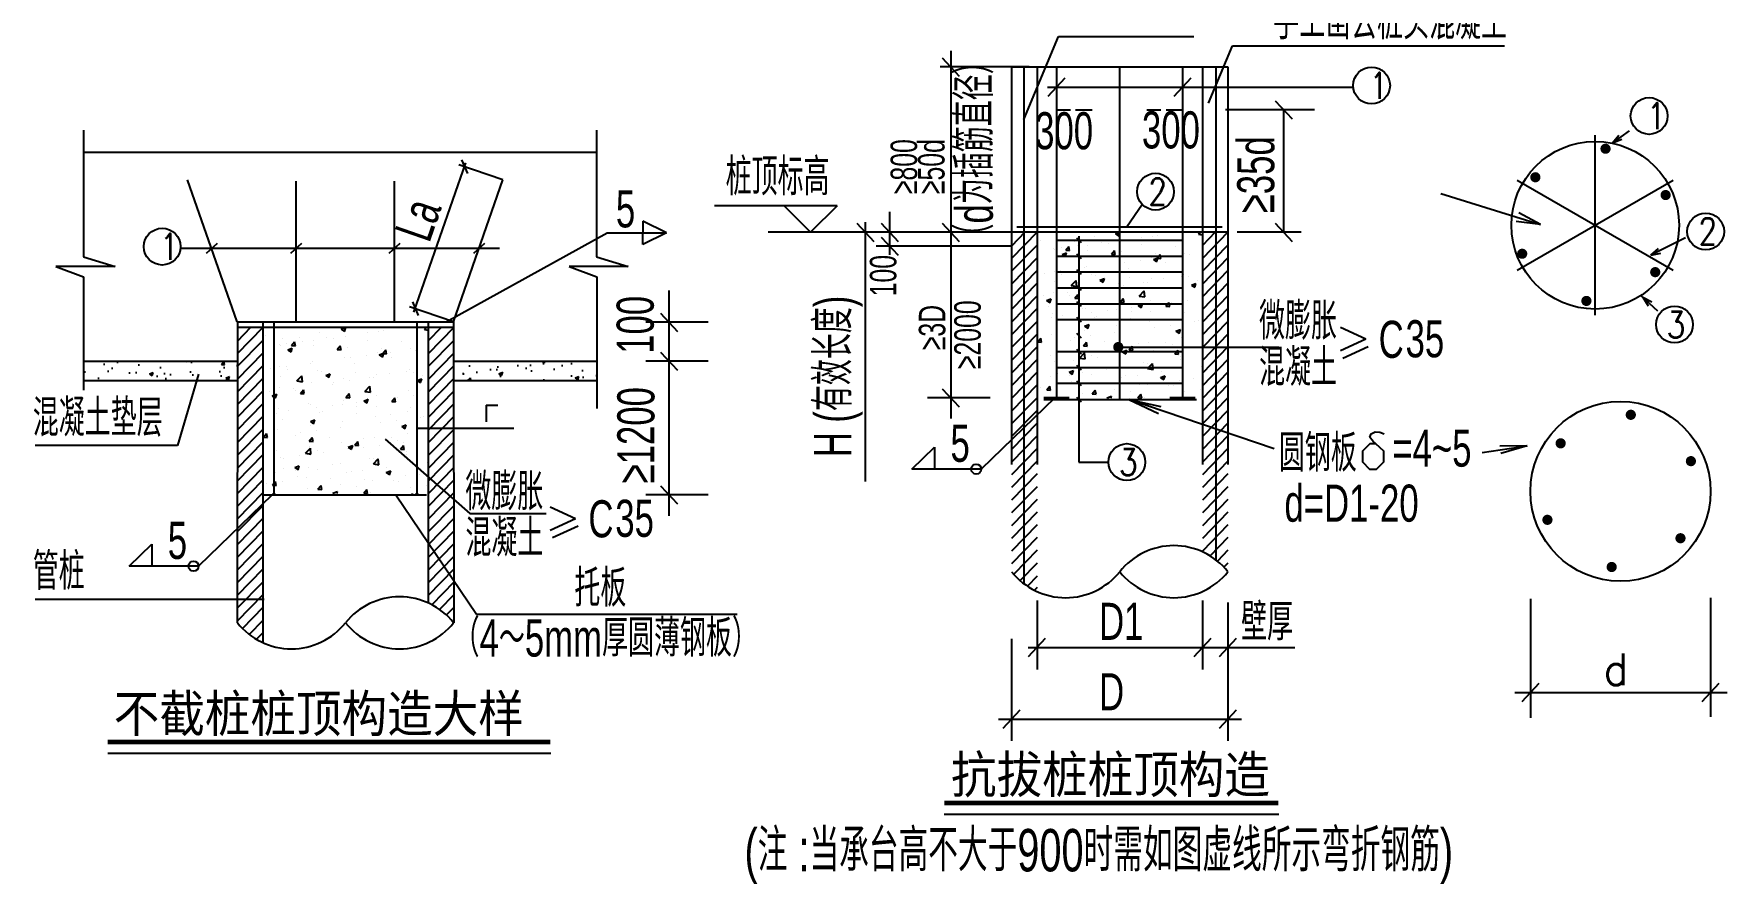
# Model space of a CAD drawing. Extents: x 299218 to 746073, y -331171 to -40619.
# Drawn here: x 344266 to 360233, y -255183 to -247161 of the extents above; entities that cross this region are included whole.
import ezdxf

# ---------------------------------------------------------------- set-up
doc = ezdxf.new("R2010")
doc.units = 0
doc.header["$LTSCALE"] = 1000
doc.header["$MEASUREMENT"] = 0
doc.linetypes.add('CENTER', pattern=[2, 1.25, -0.25, 0.25, -0.25])
doc.linetypes.add('DASH', pattern=[0.35, 0.25, -0.1])
doc.layers.add('1', color=1, linetype='CENTER', lineweight=30)
for name, color, linetype in [('14', 2, 'Continuous'), ('2', 7, 'Continuous'), ('LAYER5', 7, 'Continuous'), ('PDIM', 3, 'Continuous'), ('STEEL', 6, 'Continuous')]:
    doc.layers.add(name, color=color, linetype=linetype)
doc.styles.add('HZ', font='simplex.shx', dxfattribs={"width": 0.8, "bigfont": 'hztxt.shx'})
doc.styles.add('HZDX', font='GS_TXT', dxfattribs={"width": 0.8, "height": 800, "bigfont": 'HZTXT'})
doc.styles.add('宋体', font='')
doc.styles.get('宋体').set_extended_font_data('SimSun')
pattern_1 = [(50, (100438.75, -263575.92), (358.6292, -31.376), [37.4999, -412.49896]), (355, (100438.75, -263575.9), (-69.3755, 376.0951), [29.9999, -329.99917]), (100.4514, (100468.64, -263578.53), (289.25396, 344.7189), [31.87, -350.57017]), (46.1842, (100438.75, -263475.9), (533.6192, -82.7593), [56.2499, -618.7484]), (96.6356, (100483.2, -263482.8), (467.3302, 487.0577), [47.805, -525.8552]), (351.1842, (100438.75, -263475.9), (467.3298, 487.0581), [44.9999, -494.9988]), (21, (100488.75, -263500.92), (298.45277, -201.30894), [37.4999, -412.49896]), (326, (100488.75, -263500.9), (121.65736, 362.5741), [29.9999, -329.99917]), (71.4514, (100513.62, -263517.7), (420.11025, 161.26484), [31.87, -350.57017]), (37.5, (100438.75, -263575.92), (6.07991, 166.446507), [0, -325.99918, 0, -334.99915, 0, -331.24916]), (7.5, (100438.75, -263575.92), (131.53444, 197.20536), [0, -190.99952, 0, -318.4992, 0, -126.24968]), (327.5, (100327.25, -263575.92), (266.910544, -11.27741), [0, -124.99968, 0, -389.99902, 0, -517.4987]), (317.5, (100277.25, -263575.92), (291.59235, 50.05236), [0, -162.4996, 0, -258.99935, 0, -367.49907])]

# ---------------------------------------------------------------- blocks, each defined once
blk = doc.blocks.new('*X82')
at = {"color": 0}
for p, q in [((26572, 9308), (26606, 9321)), ((26597, 9291), (26607, 9321)), ((27225, 9307), (27239, 9321)), ((25979, 9257), (25979, 9257)), ((26084, 9190), (26084, 9190)), ((26095, 9184), (26095, 9184)), ((26113, 9235), (26113, 9235)), ((26145, 9198), (26145, 9198)), ((26181, 9180), (26205, 9209)), ((26211, 9178), (26205, 9209)), ((26246, 9246), (26246, 9246)), ((26270, 9215), (26270, 9215)), ((26352, 9219), (26352, 9219)), ((26404, 9285), (26404, 9285)), ((26459, 9240), (26459, 9240)), ((26513, 9234), (26513, 9234)), ((26572, 9308), (26597, 9291)), ((26604, 9251), (26604, 9251)), ((26775, 9281), (26775, 9281)), ((26780, 9223), (26780, 9223)), ((26864, 9289), (26864, 9289)), ((26900, 9298), (26900, 9298)), ((27047, 9212), (27047, 9212)), ((27225, 9307), (27255, 9302)), ((26152, 9147), (26187, 9160)), ((26152, 9147), (26177, 9130)), ((26177, 9130), (26187, 9160)), ((26181, 9180), (26211, 9178)), ((26345, 9053), (26345, 9053)), ((26351, 9179), (26351, 9179)), ((26540, 9149), (26564, 9178)), ((26540, 9149), (26570, 9146)), ((26570, 9146), (26564, 9178)), ((26598, 9085), (26598, 9085)), ((26618, 9167), (26618, 9167)), ((26644, 9084), (26644, 9084)), ((26769, 9101), (26769, 9101)), ((26858, 9122), (26858, 9122)), ((26871, 9107), (26906, 9120)), ((26871, 9107), (26895, 9090)), ((26885, 9156), (26885, 9156)), ((26895, 9090), (26906, 9120)), ((26898, 9118), (26922, 9146)), ((26898, 9118), (26928, 9115)), ((26928, 9115), (26922, 9146)), ((26958, 9126), (26958, 9126)), ((26967, 9087), (26967, 9087)), ((27114, 9157), (27114, 9157)), ((27152, 9145), (27152, 9145)), ((26013, 9001), (26013, 9001)), ((26089, 9017), (26089, 9017)), ((26092, 8937), (26092, 8937)), ((26138, 9018), (26138, 9018)), ((26146, 8992), (26146, 8992)), ((26224, 8902), (26263, 8943)), ((26268, 8895), (26263, 8943)), ((26328, 9043), (26328, 9043)), ((26384, 8987), (26384, 8987)), ((26413, 8980), (26413, 8980)), ((26450, 8946), (26485, 8959)), ((26450, 8946), (26475, 8929)), ((26475, 8929), (26485, 8959)), ((26592, 8918), (26592, 8918)), ((26675, 9037), (26675, 9037)), ((26680, 8969), (26680, 8969)), ((26795, 8927), (26795, 8927)), ((26827, 8928), (26827, 8928)), ((26852, 8956), (26852, 8956)), ((26947, 8958), (26947, 8958)), ((27087, 8977), (27087, 8977)), ((27108, 8991), (27108, 8991)), ((27142, 8970), (27142, 8970)), ((27169, 8906), (27204, 8919)), ((27194, 8889), (27204, 8919)), ((27214, 8946), (27214, 8946)), ((26007, 8821), (26007, 8821)), ((26030, 8784), (26065, 8798)), ((26030, 8784), (26055, 8768)), ((26055, 8768), (26065, 8798)), ((26083, 8851), (26083, 8851)), ((26196, 8845), (26196, 8845)), ((26212, 8827), (26212, 8827)), ((26224, 8902), (26268, 8895)), ((26251, 8804), (26275, 8833)), ((26251, 8804), (26280, 8802)), ((26280, 8802), (26275, 8833)), ((26339, 8886), (26339, 8886)), ((26504, 8877), (26504, 8877)), ((26512, 8887), (26512, 8887)), ((26609, 8773), (26633, 8802)), ((26639, 8770), (26633, 8802)), ((26637, 8904), (26637, 8904)), ((26757, 8820), (26796, 8860)), ((26757, 8820), (26802, 8813)), ((26802, 8813), (26796, 8860)), ((26846, 8789), (26846, 8789)), ((27102, 8824), (27102, 8824)), ((27136, 8789), (27136, 8789)), ((27169, 8906), (27194, 8889)), ((26049, 8736), (26049, 8736)), ((26077, 8685), (26077, 8685)), ((26154, 8669), (26154, 8669)), ((26316, 8725), (26316, 8725)), ((26333, 8720), (26333, 8720)), ((26381, 8690), (26381, 8690)), ((26403, 8652), (26403, 8652)), ((26421, 8658), (26421, 8658)), ((26506, 8706), (26506, 8706)), ((26583, 8714), (26583, 8714)), ((26586, 8752), (26586, 8752)), ((26609, 8773), (26639, 8770)), ((26695, 8731), (26695, 8731)), ((26695, 8702), (26695, 8702)), ((26749, 8744), (26784, 8758)), ((26749, 8744), (26774, 8728)), ((26774, 8728), (26784, 8758)), ((26850, 8702), (26850, 8702)), ((26968, 8741), (26992, 8770)), ((26968, 8741), (26998, 8739)), ((26986, 8752), (26986, 8752)), ((26998, 8739), (26992, 8770)), ((27011, 8773), (27011, 8773)), ((27096, 8658), (27096, 8658)), ((27117, 8691), (27117, 8691)), ((26065, 8648), (26065, 8648)), ((26070, 8518), (26070, 8518)), ((26111, 8602), (26111, 8602)), ((26327, 8553), (26327, 8553)), ((26329, 8583), (26364, 8597)), ((26329, 8583), (26354, 8566)), ((26354, 8566), (26364, 8597)), ((26564, 8534), (26564, 8534)), ((26580, 8585), (26580, 8585)), ((26688, 8646), (26688, 8646)), ((26839, 8623), (26839, 8623)), ((26879, 8576), (26879, 8576)), ((26955, 8635), (26955, 8635)), ((27004, 8592), (27004, 8592)), ((27047, 8543), (27082, 8557)), ((27047, 8543), (27072, 8526)), ((27072, 8526), (27082, 8556)), ((27194, 8617), (27194, 8617)), ((27222, 8624), (27222, 8624)), ((25961, 8459), (25985, 8488)), ((25961, 8459), (25991, 8457)), ((25991, 8457), (25985, 8488)), ((26216, 8471), (26216, 8471)), ((26249, 8493), (26249, 8493)), ((26320, 8428), (26344, 8457)), ((26320, 8428), (26350, 8425)), ((26321, 8387), (26321, 8387)), ((26350, 8425), (26344, 8457)), ((26374, 8509), (26374, 8509)), ((26483, 8459), (26483, 8459)), ((26574, 8419), (26574, 8419)), ((26627, 8382), (26662, 8395)), ((26652, 8365), (26662, 8395)), ((26674, 8404), (26674, 8404)), ((26679, 8397), (26703, 8425)), ((26679, 8397), (26708, 8394)), ((26708, 8394), (26703, 8425)), ((26750, 8448), (26750, 8448)), ((26833, 8456), (26833, 8456)), ((26873, 8395), (26873, 8395)), ((26966, 8454), (26966, 8454)), ((27017, 8437), (27017, 8437)), ((27037, 8365), (27061, 8394)), ((27067, 8363), (27061, 8394)), ((27062, 8420), (27062, 8420)), ((27090, 8492), (27090, 8492)), ((26064, 8352), (26064, 8352)), ((26091, 8304), (26091, 8304)), ((26117, 8295), (26117, 8295)), ((26243, 8312), (26243, 8312)), ((26290, 8333), (26329, 8373)), ((26290, 8333), (26334, 8326)), ((26334, 8326), (26329, 8373)), ((26382, 8354), (26382, 8354)), ((26432, 8337), (26432, 8337)), ((26568, 8252), (26568, 8252)), ((26627, 8382), (26652, 8365)), ((26748, 8378), (26748, 8378)), ((26794, 8294), (26794, 8294)), ((26824, 8250), (26862, 8290)), ((26824, 8250), (26868, 8243)), ((26827, 8290), (26827, 8290)), ((26868, 8243), (26862, 8290)), ((27037, 8365), (27067, 8363)), ((27084, 8325), (27084, 8325)), ((27085, 8344), (27085, 8344)), ((27247, 8264), (27247, 8264)), ((25958, 8159), (25958, 8159)), ((26058, 8185), (26058, 8185)), ((26119, 8215), (26119, 8215)), ((26207, 8221), (26242, 8234)), ((26207, 8221), (26232, 8204)), ((26211, 8194), (26211, 8194)), ((26225, 8148), (26225, 8148)), ((26232, 8204), (26242, 8234)), ((26300, 8140), (26300, 8140)), ((26315, 8220), (26315, 8220)), ((26386, 8204), (26386, 8204)), ((26491, 8137), (26491, 8137)), ((26502, 8244), (26502, 8244)), ((26616, 8181), (26616, 8181)), ((26653, 8193), (26653, 8193)), ((26741, 8198), (26741, 8198)), ((26758, 8125), (26758, 8125)), ((26821, 8123), (26821, 8123)), ((26920, 8181), (26920, 8181)), ((26926, 8181), (26961, 8194)), ((26926, 8181), (26951, 8164)), ((26931, 8223), (26931, 8223)), ((26951, 8164), (26961, 8194)), ((26985, 8119), (26985, 8119)), ((27078, 8159), (27078, 8159)), ((27187, 8170), (27187, 8170)), ((25986, 8098), (25986, 8098)), ((26031, 8083), (26055, 8112)), ((26031, 8083), (26061, 8081)), ((26061, 8081), (26055, 8112)), ((26111, 8115), (26111, 8115)), ((26309, 8054), (26309, 8054)), ((26389, 8052), (26413, 8081)), ((26389, 8052), (26419, 8049)), ((26419, 8049), (26413, 8081)), ((26506, 8019), (26541, 8033)), ((26506, 8019), (26507, 8018)), ((26536, 8018), (26541, 8033)), ((26562, 8086), (26562, 8086)), ((26693, 8069), (26693, 8069)), ((26748, 8021), (26772, 8049)), ((26748, 8021), (26778, 8018)), ((26778, 8018), (26772, 8049)), ((26799, 8025), (26799, 8025)), ((27025, 8114), (27025, 8114)), ((27115, 8067), (27115, 8067)), ((27128, 8015), (27131, 8018)), ((27131, 8015), (27131, 8018)), ((27240, 8083), (27240, 8083))]:
    blk.add_line(p, q, dxfattribs=at)

msp = doc.modelspace()

# ---------------------------------------------------------------- hatches: boundary and pattern name
at = {"layer": 'PDIM'}
h = msp.add_hatch(dxfattribs=at)
h.set_pattern_fill('AR-CONC', color=256, scale=49.999874, angle=360, style=0)
h.set_pattern_definition(pattern_1)
h.paths.add_polyline_path([(346184.2, -250432.8), (346184.3, -250247.9), (344733.9, -250247.9), (344733.9, -250432.8)])
h = msp.add_hatch(dxfattribs=at)
h.set_pattern_fill('AR-CONC', color=256, scale=49.999874, angle=360, style=0)
h.set_pattern_definition(pattern_1)
h.paths.add_polyline_path([(349573.8, -250432.8), (349573.8, -250247.9), (348224, -250247.9), (348224.1, -250432.8)])

# ---------------------------------------------------------------- linework, layer by layer
for p, q in [((352911.2, -247320.7), (352911.2, -250791.1)), ((353652.2, -247473.5), (352812.7, -247473.5)), ((353825.2, -247662.9), (356708.1, -247662.9)), ((356341.2, -247877.1), (355501.6, -247877.1)), ((356048.9, -247877.1), (356048.9, -249033.5)), ((347850.1, -249788.4), (348339.5, -248376.6)), ((348688.2, -248539.7), (348273.1, -248395.8)), ((348298.8, -248349.3), (348354, -248479.2)), ((357533.7, -248668.8), (358472.5, -248959.5)), ((351839.8, -248783.5), (350684.9, -248783.5)), ((351339.8, -248783.5), (351589.8, -249033.5)), ((351839.8, -248783.5), (351589.8, -249033.5)), ((352334.9, -248838.8), (352334.9, -249245.6)), ((354720.8, -248769.3), (354568.4, -248987.3)), ((358472.5, -248959.5), (358267.3, -248850.4)), ((352105.5, -248937.1), (352105.5, -251383.3)), ((356215.3, -249033.5), (355613.6, -249033.5)), ((358472.5, -248959.5), (358241.9, -248930.8)), ((345994.1, -249139.2), (345889.8, -249234.1)), ((346790.5, -249139.2), (346686.1, -249234.1)), ((347717.7, -249139.2), (347613.3, -249234.1)), ((348516.2, -249139.2), (348411.8, -249234.1)), ((353485.2, -249163.5), (352209.6, -249163.5)), ((347834.6, -249688.7), (347889.7, -249818.5)), ((350254.7, -249583.4), (350254.7, -251707.2)), ((348224, -249879), (347808.9, -249735.1)), ((350625.6, -249882), (350036.2, -249882)), ((354515.4, -250116.3), (356004.9, -250116.3)), ((350625.6, -250247.9), (350036.2, -250247.9)), ((353282.1, -250593.5), (352692.7, -250593.5)), ((355962.4, -251075.5), (354590.2, -250611.1)), ((354590.2, -250611.1), (354893.3, -250675.7)), ((354590.2, -250611.1), (354870.3, -250743.8)), ((357922.8, -251110.3), (358348.3, -251048.1)), ((358348.3, -251048.1), (358088.9, -251050.2)), ((358348.3, -251048.1), (358099.4, -251121.4)), ((350625.6, -251509.6), (350036.2, -251509.6)), ((353725.2, -252507.4), (353725.2, -253157)), ((355285.2, -252507.4), (355285.2, -253157)), ((355525.2, -252526.6), (355525.2, -253829.7)), ((358378.5, -252490.6), (358378.5, -253612.8)), ((360075.9, -252481.8), (360075.9, -253604)), ((353485.2, -252869.7), (353485.2, -253829.7)), ((353642.6, -252949.9), (356157.7, -252949.9)), ((358229.7, -253373.9), (360232.6, -253373.9)), ((353361.1, -253625.9), (355653.5, -253625.9)), ((344962.6, -253947.5), (349139.5, -253947.5)), ((352850.5, -254522.6), (356004.2, -254522.6))]:
    msp.add_line(p, q)
at = {"color": 2}
for p, q in [((352831.5, -247388.6), (352992.4, -247560.1)), ((353828.6, -247747.8), (353989.4, -247576.4)), ((355017.5, -247747.8), (355178.4, -247576.4)), ((355969.3, -247792.1), (356130.1, -247963.6)), ((352025.8, -248948.6), (352186.7, -249120.1)), ((352255.3, -248948.6), (352416.1, -249120.1)), ((352255.3, -249078.6), (352416.1, -249250.1)), ((352831.5, -248948.6), (352992.4, -249120.1)), ((355969.3, -248948.6), (356130.1, -249120.1)), ((350175, -249797.1), (350335.9, -249968.5)), ((350175, -250163), (350335.9, -250334.5)), ((352831.5, -250508.6), (352992.4, -250680.1)), ((350175, -251424.7), (350335.9, -251596.2)), ((353645.5, -253034.9), (353806.4, -252863.4)), ((355205.5, -253034.9), (355366.4, -252863.4)), ((355445.5, -253034.9), (355606.4, -252863.4)), ((358298.8, -253458.8), (358459.7, -253287.3)), ((359996.2, -253458.8), (360157.1, -253287.3)), ((353405.5, -253710.9), (353566.4, -253539.4)), ((355445.5, -253710.9), (355606.4, -253539.4))]:
    msp.add_line(p, q, dxfattribs=at)
at = {"const_width": 48}
msp.add_lwpolyline([(354467.4, -250116.3, -1), (354515.4, -250116.3, -1)], format="xyb", close=True, dxfattribs=at)
at = {"const_width": 44.6}
for points in [[(344962.5, -253842.2), (349136.8, -253842.2)], [(352850.4, -254417.2), (356001.5, -254417.2)]]:
    msp.add_lwpolyline(points, dxfattribs=at)
at = {"layer": '1'}
for p, q in [((353788.3, -250593.5), (354028.3, -250593.5)), ((355217.2, -250593.5), (354977.2, -250593.5))]:
    msp.add_line(p, q, dxfattribs=at)
at = {"layer": '2', "linetype": 'DASH', "ltscale": 15}
for p, q in [((353485.2, -247473.5), (353485.2, -252235.1)), ((353485.2, -247473.5), (355525.2, -247473.5)), ((353725.2, -247473.5), (353725.2, -252422.1)), ((355285.2, -247473.5), (355285.2, -252048.1)), ((355525.2, -247473.5), (355525.2, -252235.1)), ((346184.3, -249879), (346184.2, -252717.6)), ((346424, -249879), (346424.2, -252904.6)), ((347984.2, -249879), (347984.2, -252530.6)), ((348224, -249879), (348224.2, -252717.6))]:
    msp.add_line(p, q, dxfattribs=at)
at = {"layer": 'LAYER5'}
for p, q in [((356585.6, -249928.7), (356825, -250038.7)), ((356585.6, -250148.8), (356825, -250038.7)), ((356609.5, -250220.5), (356848.9, -250110.5)), ((349133.8, -251622.2), (349373.1, -251732.2)), ((349133.8, -251842.3), (349373.1, -251732.2)), ((349157.7, -251914), (349397.1, -251804))]:
    msp.add_line(p, q, dxfattribs=at)
msp.add_lwpolyline([(356916.4, -251025.3), (356991.7, -251094), (356991.7, -251200.6), (356923, -251271.7), (356863.7, -251271.7), (356797.3, -251200.6), (356797.3, -251094), (356866.1, -251025.3), (356916.4, -251025.3), (356897.4, -251010), (356880.9, -250991), (356863.7, -250965), (356875.2, -250933.9), (356912.6, -250916.6), (356956.3, -250919.9), (357000, -250934.7)], dxfattribs=at)
at = {"layer": 'PDIM'}
for p, q in [((355525.2, -249033.5), (351190.2, -249033.5)), ((353725.2, -249033.5), (353485.2, -249281.4)), ((353610.5, -249033.5), (353485.2, -249163)), ((355525.2, -249033.5), (355285.2, -249281.4)), ((355406.2, -249033.5), (355285.2, -249158.5)), ((353725.2, -249153.5), (353485.2, -249401.4)), ((355525.2, -249153.5), (355285.2, -249401.4)), ((353725.2, -249273.5), (353485.2, -249521.4)), ((353725.2, -249393.5), (353485.2, -249641.4)), ((355525.2, -249273.5), (355285.2, -249521.4)), ((355525.2, -249393.5), (355285.2, -249641.4)), ((353725.2, -249513.5), (353485.2, -249761.4)), ((355525.2, -249513.5), (355285.2, -249761.4)), ((353725.2, -249633.5), (353485.2, -249881.4)), ((355525.2, -249633.5), (355285.2, -249881.4)), ((353725.2, -249753.5), (353485.2, -250001.4)), ((353725.2, -249873.5), (353485.2, -250121.4)), ((355525.2, -249753.5), (355285.2, -250001.4)), ((355525.2, -249873.5), (355285.2, -250121.4)), ((348224.2, -249932.7), (346184.2, -249932.7)), ((346309.5, -249932.7), (346184.2, -250062.1)), ((346424.2, -249932.7), (346184.2, -250180.6)), ((348105.2, -249932.7), (347984.2, -250057.7)), ((348224.2, -249932.7), (347984.2, -250180.6)), ((353725.2, -249993.5), (353485.2, -250241.4)), ((355525.2, -249993.5), (355285.2, -250241.4)), ((346424.2, -250052.7), (346184.2, -250300.6)), ((346424.2, -250172.7), (346184.2, -250420.6)), ((348224.2, -250052.7), (347984.2, -250300.6)), ((348224.2, -250172.7), (347984.2, -250420.6)), ((353725.2, -250113.5), (353485.2, -250361.4)), ((355525.2, -250113.5), (355285.2, -250361.4)), ((346424.2, -250292.7), (346184.2, -250540.6)), ((348224.2, -250292.7), (347984.2, -250540.6)), ((353725.2, -250233.5), (353485.2, -250481.4)), ((353725.2, -250353.5), (353485.2, -250601.4)), ((355525.2, -250233.5), (355285.2, -250481.4)), ((355525.2, -250353.5), (355285.2, -250601.4)), ((346424.2, -250412.7), (346184.2, -250660.6)), ((348224.2, -250412.7), (347984.2, -250660.6)), ((353725.2, -250473.5), (353485.2, -250721.4)), ((355525.2, -250473.5), (355285.2, -250721.4)), ((346424.2, -250532.7), (346184.2, -250780.6)), ((346424.2, -250652.7), (346184.2, -250900.6)), ((348224.2, -250532.7), (347984.2, -250780.6)), ((348224.2, -250652.7), (347984.2, -250900.6)), ((353725.2, -250593.5), (353485.2, -250841.4)), ((355525.2, -250593.5), (355285.2, -250841.4)), ((346424.2, -250772.7), (346184.2, -251020.6)), ((348224.2, -250772.7), (347984.2, -251020.6)), ((353725.2, -250713.5), (353485.2, -250961.4)), ((353725.2, -250833.5), (353485.2, -251081.4)), ((355525.2, -250713.5), (355285.2, -250961.4)), ((355525.2, -250833.5), (355285.2, -251081.4)), ((346424.2, -250892.7), (346184.2, -251140.6)), ((348224.2, -250892.7), (347984.2, -251140.6)), ((353725.2, -250953.5), (353485.2, -251201.4)), ((355525.2, -250953.5), (355285.2, -251201.4)), ((346424.2, -251012.7), (346184.2, -251260.6)), ((346424.2, -251132.7), (346184.2, -251380.6)), ((348224.2, -251012.7), (347984.2, -251260.6)), ((348224.2, -251132.7), (347984.2, -251380.6)), ((353725.2, -251073.5), (353485.2, -251321.4)), ((355525.2, -251073.5), (355285.2, -251321.4)), ((346424.2, -251252.7), (346184.2, -251500.6)), ((348224.2, -251252.7), (347984.2, -251500.6)), ((353725.2, -251193.5), (353485.2, -251441.4)), ((353725.2, -251313.5), (353485.2, -251561.4)), ((355525.2, -251193.5), (355285.2, -251441.4)), ((355525.2, -251313.5), (355285.2, -251561.4)), ((346424.2, -251372.7), (346184.2, -251620.6)), ((348224.2, -251372.7), (347984.2, -251620.6)), ((353725.2, -251433.5), (353485.2, -251681.4)), ((355525.2, -251433.5), (355285.2, -251681.4)), ((346424.2, -251492.7), (346184.2, -251740.6)), ((346424.2, -251612.7), (346184.2, -251860.6)), ((348224.2, -251492.7), (347984.2, -251740.6)), ((348224.2, -251612.7), (347984.2, -251860.6)), ((353725.2, -251553.5), (353485.2, -251801.4)), ((355525.2, -251553.5), (355285.2, -251801.4)), ((346424.2, -251732.7), (346184.2, -251980.6)), ((348224.2, -251732.7), (347984.2, -251980.6)), ((353725.2, -251673.5), (353485.2, -251921.4)), ((353725.2, -251793.5), (353485.2, -252041.4)), ((355525.2, -251673.5), (355285.2, -251921.4)), ((355525.2, -251793.5), (355285.2, -252041.4)), ((346424.2, -251852.7), (346184.2, -252100.6)), ((348224.2, -251852.7), (347984.2, -252100.6)), ((353725.2, -251913.5), (353485.2, -252161.4)), ((355525.2, -251913.5), (355357.5, -252086.6)), ((346424.2, -251972.7), (346184.2, -252220.5)), ((346424.2, -252092.7), (346184.2, -252340.5)), ((348224.2, -251972.7), (347984.2, -252220.5)), ((348224.2, -252092.7), (347984.2, -252340.5)), ((353725.2, -252033.5), (353506, -252259.9)), ((355525.2, -252033.5), (355426.4, -252135.5)), ((346424.2, -252212.7), (346184.2, -252460.5)), ((348224.2, -252212.7), (347984.2, -252460.5)), ((353725.2, -252153.5), (353565.1, -252318.8)), ((353725.2, -252277.4), (353634, -252371.5)), ((355525.2, -252153.5), (355487.7, -252192.2)), ((346424.2, -252332.7), (346184.2, -252580.5)), ((348224.2, -252332.7), (348017, -252546.6)), ((353725.2, -252385.6), (353701, -252410.5)), ((346424.2, -252452.7), (346184.2, -252700.5)), ((346424.2, -252572.7), (346232, -252771.2)), ((348224.2, -252452.7), (348090, -252591.2)), ((348224.2, -252572.7), (348155.3, -252643.8)), ((346424.2, -252696.2), (346296.6, -252828)), ((346424.2, -252810.6), (346363.6, -252873.2))]:
    msp.add_line(p, q, dxfattribs=at)
at = {"layer": 'STEEL', "color": 7}
for p, q in [((353599.4, -247970.1), (353928.9, -247186.5)), ((353928.9, -247186.5), (355205.1, -247186.5)), ((355340.7, -247816.6), (355568.1, -247273.6)), ((355568.1, -247273.6), (358133.2, -247273.6)), ((344732.1, -248070.1), (344732.1, -249265.4)), ((349572.1, -248070.1), (349572.1, -249265.4)), ((359307.4, -248075.3), (359151.7, -248190.5)), ((359151.7, -248190.5), (359210.8, -248115.5)), ((344732.1, -248277), (349572.1, -248277)), ((359151.7, -248190.5), (359240.7, -248155.9)), ((348151.9, -249879), (349670.9, -249038.2)), ((349670.9, -249038.2), (350232.3, -249038.2)), ((350232.3, -249038.2), (350008.3, -248929.5)), ((350008.3, -248929.5), (350008.3, -249038.2)), ((350008.3, -249147), (350008.3, -249038.2)), ((350232.3, -249038.2), (350008.3, -249147)), ((354119.2, -249070), (354119.2, -251201.6)), ((359841.3, -249086), (359514, -249249.6)), ((348657.6, -249186.7), (345649.7, -249186.7)), ((359514, -249249.6), (359584.9, -249185.7)), ((359514, -249249.6), (359607.6, -249230.6)), ((344474, -249356.5), (344733.9, -249452.9)), ((345030.9, -249356.5), (344474, -249356.5)), ((344732.1, -249265.4), (345030.9, -249356.5)), ((349870.8, -249356.5), (349313.9, -249356.5)), ((349313.9, -249356.5), (349573.8, -249452.9)), ((349572.1, -249265.4), (349870.8, -249356.5)), ((344733.9, -249452.9), (344733.9, -250523.4)), ((349573.8, -249452.9), (349573.8, -250697)), ((359577.8, -249778), (359420.1, -249629.7)), ((359436.7, -249645.4), (359486.6, -249726.8)), ((359436.7, -249645.4), (359521.1, -249690.1)), ((348224, -249882), (346184.3, -249882)), ((344733.9, -250247.9), (346184.2, -250247.9)), ((348224.2, -250247.9), (349573.8, -250247.9)), ((344733.9, -250432.8), (346184.2, -250432.8)), ((345817.6, -250372.7), (345618.9, -251046.1)), ((348224.2, -250432.8), (349573.8, -250432.8)), ((353894, -250593.5), (353199.6, -251267.3)), ((347579.1, -250984.9), (348376.3, -251687.8)), ((347876.1, -250880.7), (348790.1, -250880.7)), ((345618.9, -251046.1), (344277.4, -251046.1)), ((352545.6, -251267.3), (352757.5, -251060.8)), ((352757.5, -251060.8), (352757.5, -251267.3)), ((353199.6, -251267.3), (352545.6, -251267.3)), ((354119.2, -251201.6), (354398.7, -251201.6)), ((346513.4, -251509.6), (345819, -252183.4)), ((347678.8, -251509.6), (348439, -252635.4)), ((348376.3, -251687.8), (349095.3, -251687.8)), ((345165, -252183.4), (345376.9, -251976.9)), ((345376.9, -251976.9), (345376.9, -252183.4)), ((345819, -252183.4), (345165, -252183.4)), ((346438, -252498.6), (344277.4, -252498.6)), ((348439, -252635.4), (350898.7, -252635.4))]:
    msp.add_line(p, q, dxfattribs=at)
at = {"layer": 'STEEL'}
for p, q in [((353599.4, -247473.5), (353599.4, -252346.9)), ((353908.3, -247473.5), (353908.3, -250593.5)), ((354502.9, -247473.5), (354502.9, -250610.5)), ((355097.2, -247473.5), (355097.2, -250593.5)), ((355410.9, -247473.5), (355410.9, -252123.3)), ((353908.3, -247877.1), (354040.7, -247877.1)), ((354089.4, -247877.1), (354245.1, -247877.1)), ((354760.3, -247877.1), (354892.8, -247877.1)), ((354941.5, -247877.1), (355097.2, -247877.1)), ((358988.7, -249816), (358988.7, -248118.4)), ((346184.2, -249879), (345715.6, -248539.7)), ((346738.3, -249878.5), (346738.3, -248550.7)), ((347665.5, -249882), (347665.5, -248550.7)), ((348224, -249879), (348688.2, -248539.7)), ((358253.6, -249391.6), (359723.8, -248542.8)), ((358253.6, -248542.8), (359723.8, -249391.6)), ((353536.2, -248982.8), (355469.6, -248982.8)), ((354097.2, -249085.5), (354141.3, -249129.5)), ((353908.3, -249107.5), (355097.2, -249107.5)), ((354097.2, -249235.5), (354141.3, -249279.5)), ((353908.3, -249257.5), (355097.2, -249257.5)), ((354097.2, -249385.5), (354141.3, -249429.5)), ((353908.3, -249407.5), (355097.2, -249407.5)), ((353908.3, -249557.5), (355097.2, -249557.5)), ((354097.2, -249535.5), (354141.3, -249579.5)), ((353908.3, -249707.5), (355097.2, -249707.5)), ((354097.2, -249685.5), (354141.3, -249729.5)), ((346184.3, -249879), (346424, -249879)), ((346527.7, -249878.5), (346527.7, -251509.6)), ((346527.7, -249878.5), (346738.3, -249878.5)), ((347665.5, -249878.5), (347876.1, -249878.5)), ((347876.1, -249882), (347665.5, -249882)), ((347876.1, -249878.5), (347876.1, -251509.6)), ((347984.2, -249879), (348224, -249879)), ((353908.3, -249857.5), (355097.2, -249857.5)), ((354097.2, -249835.5), (354141.3, -249879.5)), ((354097.2, -249985.5), (354141.3, -250029.5)), ((353908.3, -250157.5), (355097.2, -250157.5)), ((354097.2, -250135.5), (354141.3, -250179.5)), ((353908.3, -250307.5), (355097.2, -250307.5)), ((354097.2, -250285.5), (354141.3, -250329.5)), ((353908.3, -250457.5), (355097.2, -250457.5)), ((354097.2, -250435.5), (354141.3, -250479.5)), ((348530.2, -250663.9), (348640.4, -250663.9)), ((348530.2, -250663.9), (348530.2, -250822.8)), ((353788.1, -250610.5), (355229.4, -250610.5)), ((354097.2, -250588.5), (354141.3, -250632.5)), ((346434.6, -251509.6), (347968.3, -251509.6)), ((346527.7, -251492.9), (346513.4, -251509.6)), ((346527.7, -251492.9), (346537.5, -251509.6)), ((347876.1, -251492.9), (347861.9, -251509.6)), ((347876.1, -251492.9), (347886, -251509.6))]:
    msp.add_line(p, q, dxfattribs=at)
at = {"layer": 'STEEL', "const_width": 48}
for points in [[(359062, -248245.1, 1), (359110, -248245.1, 1)], [(358400.3, -248514, 1), (358448.3, -248514, 1)], [(359676.8, -248682.1, -1), (359628.8, -248682.1, -1)], [(358275.9, -249235.7, -1), (358323.9, -249235.7, -1)], [(359578.5, -249409.3, 1), (359530.5, -249409.3, 1)], [(358881.8, -249680.9, -1), (358929.8, -249680.9, -1)], [(359300.4, -250755.3, 1), (359348.4, -250755.3, 1)], [(358638.6, -251024.2, 1), (358686.6, -251024.2, 1)], [(359915.1, -251192.3, -1), (359867.1, -251192.3, -1)], [(358514.2, -251745.9, -1), (358562.2, -251745.9, -1)], [(359816.8, -251919.5, 1), (359768.8, -251919.5, 1)], [(359120.1, -252191.1, -1), (359168.1, -252191.1, -1)]]:
    msp.add_lwpolyline(points, format="xyb", close=True, dxfattribs=at)
at = {"layer": 'STEEL', "color": 7}
for centre, radius in [((356880.2, -247648.6), 173.6), ((359496.5, -247935.8), 173.6), ((354842.6, -248650.3), 173.6), ((360030.4, -249026.1), 173.6), ((345476.2, -249168.6), 173.6), ((359736.9, -249903.7), 173.6), ((354572.2, -251200.9), 173.6), ((353152.1, -251267.3), 47.5), ((345771.5, -252183.4), 47.5)]:
    msp.add_circle(centre, radius, dxfattribs=at)
at = {"layer": 'STEEL'}
for centre, radius in [((358988.7, -248967.2), 790.6), ((359227, -251477.4), 848.8)]:
    msp.add_circle(centre, radius, dxfattribs=at)
at = {"layer": 'STEEL', "color": 7}
for centre, start, end in [((355015.2, -252642), 38.58608, 141.41393), ((353995.2, -251828.2), 218.58608, 321.41393), ((355015.2, -251828.2), 218.58608, 321.41393), ((347714.2, -253124.5), 38.58608, 141.41393), ((346694.2, -252310.7), 218.58608, 321.41393), ((347714.2, -252310.7), 218.58608, 321.41393)]:
    msp.add_arc(centre, 652.4, start, end, dxfattribs=at)

# ---------------------------------------------------------------- block references
at = {"layer": 'PDIM', "xscale": 1.19999701809138, "yscale": 1.19999701809138, "zscale": 1.19999701809138}
for p in [(322579, -260218.9), (315278.1, -261118.1)]:
    msp.add_blockref('*X82', p, dxfattribs=at)

# ---------------------------------------------------------------- texts
at = {"style": '宋体', "width": 0.9}
for s, p in [('不截桩桩顶构造大样', (345018.5, -253748.4)), ('抗拔桩桩顶构造', (352913.5, -254323.5))]:
    msp.add_text(s, height=350, dxfattribs=at).set_placement(p)
at = {"layer": '14', "color": 7, "style": 'HZDX', "width": 0.7}
for s, height, p in [('（d为插筋直径）', 350, (353308.4, -249195.5)), ('≥800', 250, (352594.3, -248673.6)), ('≥50d', 250, (352853, -248673.4)), ('≥35d', 350, (355962.5, -248853.8)), ('100', 250, (352398.6, -249637.5)), ('100', 350, (350110.6, -250179.6)), ('(有效长度) ', 350, (351976.9, -250829.5)), ('≥2000', 250, (353194.4, -250324.5)), ('≥3D', 250, (352860.4, -250146)), ('≥1200', 350, (350117.1, -251402.3)), ('H', 350, (351973, -251154.8))]:
    msp.add_text(s, height=height, rotation=89.99999, dxfattribs=at).set_placement(p)
at = {"layer": '14', "color": 7}
for s, height, style, width, p in [('1', 250, 'HZ', 0.8075, (356860.2, -247774.7)), ('1', 250, 'HZ', 0.8075, (359476.6, -248061.8)), ('2', 250, 'HZ', 0.8075, (354775.7, -248773)), ('2', 250, 'HZ', 0.8075, (359963.5, -249148.9)), ('1', 250, 'HZ', 0.8075, (345456.2, -249294.7)), ('3', 250, 'HZ', 0.8075, (359664.5, -250029.8)), ('3', 250, 'HZ', 0.8075, (354499.9, -251327)), ('(注 :当承台高不大于900时需如图虚线所示弯折钢筋)', 399.999, 'HZDX', 0.7, (350966.6, -255062.7))]:
    msp.add_text(s, height=height, dxfattribs=dict(at, style=style, width=width)).set_placement(p)
at = {"layer": '14', "color": 2, "style": 'HZ', "width": 0.95}
msp.add_text('d', height=300, dxfattribs=at).set_placement((359068.6, -253307))
at = {"layer": 'LAYER5', "style": 'HZDX', "width": 0.7}
for s, height, p in [('手工凿去桩头混凝土', 350, (355951.9, -247214)), ('300', 350, (353707.3, -248250.3)), ('300', 350, (354714.5, -248242.2)), ('桩顶标高', 350, (350788.8, -248684.9)), ('5', 350, (349754, -248987.2)), ('微膨胀', 350, (355819, -250046.3)), ('C', 350, (356946.7, -250217.9)), ('35', 350, (357200.1, -250212.8)), ('混凝土            ', 349.999, (355819, -250482.4)), ('混凝土垫层', 350, (344255, -250958.7)), ('5', 350, (352908.8, -251198.7)), ('圆钢板', 350, (356005.3, -251290.8)), ('=4~5', 350, (357075.1, -251244.4)), ('微膨胀', 350, (348334.6, -251656.3)), ('d=D1-20', 350, (356058, -251763.5)), ('C', 350, (349494.9, -251911.4)), ('35', 350, (349748.2, -251906.3)), ('5', 350, (345528.2, -252114.8)), ('混凝土            ', 349.999, (348334.6, -252092.4)), ('管桩', 350, (344255, -252406.8)), ('托板', 350, (349362.4, -252565.3)), ('D1', 350, (354310, -252878.5)), ('壁厚', 350, (355648.9, -252885)), ('（4～5mm厚圆薄钢板）', 349.999, (348223.1, -253036)), ('D', 350, (354310, -253542.7))]:
    msp.add_text(s, height=height, dxfattribs=at).set_placement(p)
msp.add_text('La', height=350, rotation=70.86567, dxfattribs=at).set_placement((347993.8, -249143.1))

doc.saveas('drawing.dxf')
